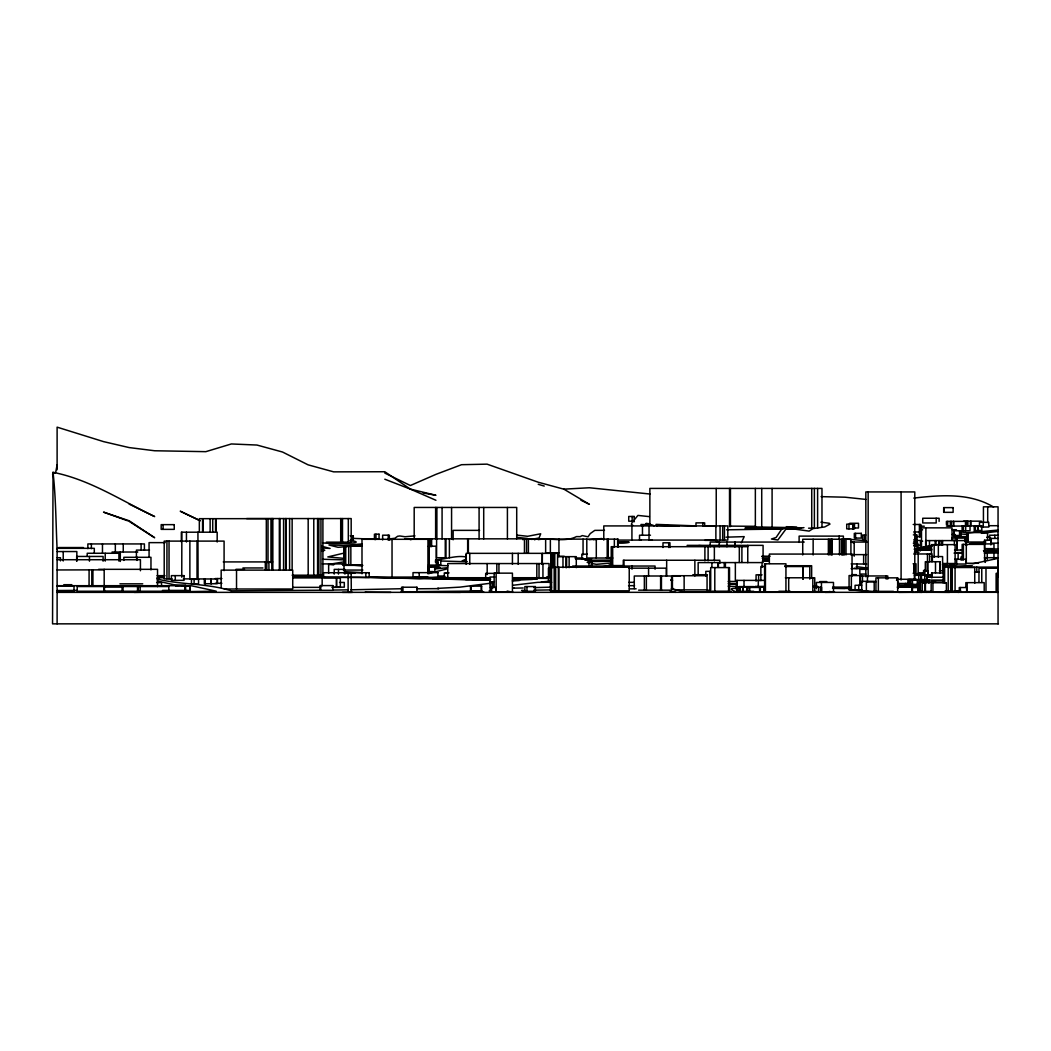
<?xml version="1.0" encoding="UTF-8"?>
<svg xmlns="http://www.w3.org/2000/svg" width="1051" height="1051" viewBox="0 0 1051 1051"><rect width="100%" height="100%" fill="white"/><g stroke="black" fill="none" stroke-linecap="round" stroke-linejoin="round"><path stroke-width="1.5" d="M57.109 464.91L55.769 471.899L54.507 473.423M998.056 576.933L998.056 560.906M998.45 623.847L52.55 623.847L53.023 472.319C89.755 479.545 121.364 500.644 154.668 516.58L129.102 504.06M741.336 542.841L744.213 536.627L726.057 537.179M634.397 519.733L637.904 515.41L649.387 516.632M534.46 539.78L536.496 538.992L531.425 539.373L539.032 538.007L540.713 533.777L527.681 536.286L517.25 535.156M390.893 592.37L365.104 592.212L365.774 592.37M343.651 563.77L342.363 564.295L361.964 565.885M466.381 559.106L462.164 560.814L466.841 561.352M522.702 539.623L527.379 538.44L517.145 537.403M673.428 588.56L671.366 588.573L684.109 591.884L689.39 592.16L731.036 591.752L729.644 591.135M321.764 551.328L324.772 550.277L322.105 549.686M343.27 553.273L327.82 556.925L343.454 558.317M52.55 474.356L53.233 474.132M414.869 538.532L410.376 539.715M593.316 539.702L603.576 538.808M374.944 539.649L376.14 539.281L352.886 538.362M489.149 590.872L490.712 592.37M388.752 539.032L394.926 538.243L397.593 536.273L399.853 535.971L405.055 536.746L414.987 535.865M972.924 563.77L998.056 558.344M981.411 533.317L998.056 531.386M344.045 561.838L329.002 564.374L333.666 564.926M986.731 537.363L989.556 536.877M362.122 543.945L343.493 545.338L328.95 544.983L338.067 547.308L361.754 545.416M490.751 583.2L460.036 587.128L437.479 588.402L438.924 588.613L417.286 588.796M512.652 585.302L537.718 582.333L548.675 582.267M611.813 563.901L606.519 566.318L600.607 566.909M429.517 573.268L446.517 569.077M447.555 567.685L434.549 569.011M913.792 498.082C940.553 495.087 969.469 492.617 993.563 507.016M735.792 583.633L728.33 583.528M726.583 529.809L782.942 528.981L781.589 529.323L776.111 537.468L771.408 539.018L777.871 539.991L785.806 529.284L793.925 529.021L809.125 531.11L813.014 528.6L824.733 526.945L829.975 524.107L829.278 523.253L820.91 522.189M489.503 578.654L485.417 579.009L489.004 579.062M611.958 562.968L596.39 564.334L591.7 563.481M549.397 581.203L541.252 581.965L548.635 582.018M444.862 576.933L419.283 578.549L368.402 577.235M448.527 577.814L446.347 577.997L490.081 578.195M964.634 540.687L967.748 540.437M435.942 567.882L440.054 567.422L435.942 567.172M998.056 530.046L968.273 532.844L959.655 531.767M803.949 527.602L798.379 528.679L744.949 528.141L752.621 526.906L801.493 527.773M512.336 580.901L519.588 580.375L512.652 580.362M548.477 578.418L512.652 578.195M969.153 566.857L963.215 567.212L942.8 565.517M384.811 473.081L410.376 485.523L435.942 474.356L461.52 464.7L487.086 464.148L538.23 482.225L563.796 489.162L589.375 487.756L650.096 494.036M445.44 577.603L443.89 577.682L448.777 577.708M465.619 579.548L474.119 579.154L432.92 578.917L435.942 578.773M671.09 579.758L672.404 579.705M612.155 561.352L588.862 561.562L587.154 562.377L589.375 562.929M175.583 585.919L185.974 585.42L174.584 584.868L157.243 581.006M472.267 579.64L490.672 579.416M972.254 565.372L958.381 566.082L942.471 564.689M601.816 538.519L589.204 539.715M181.573 585.959L191.742 585.827L216.204 591.188L134.226 592.37M922.161 574.739L920.834 574.936L922.292 575.37M533.724 587.627L551.565 587.128M163.575 577.722L157.006 577.892L159.371 578.247M523.201 587.982L512.652 588.153M533.763 590.189L551.079 589.887M921.78 541.173L922.66 541.16M611.446 560.038L585.841 560.249L584.803 560.012L588.087 559.171L575.593 559.027M967.932 534.499L959.734 533.895M322.591 559.25L344.334 559.868M524.817 590.386L521.572 590.452L528.719 592.37M489.53 579.193L482.961 579.298L487.848 579.403M347.842 589.847L333.666 590.045M320.358 590.228L231.378 590.833M350.784 589.808L400.996 588.744M441.013 578.562L481.108 578.641L472.201 579.022M636.144 588.81L629.404 588.875M342.481 592.37L352.519 592.37M416.695 591.621L481.805 591.004L484.077 592.37M825.206 592.37L834.717 592.265L829.147 591.477M538.23 539.623C550.685 537.573 564.847 542.579 576.487 536.588L580.178 536.641L582.254 535.59L588.034 536.825L590.255 533.566L594.8 530.374L604.47 530.321M628.537 585.683L634.528 585.63M410.376 591.7L401.022 592.173L460.509 592.37M898.776 592.37L913.398 592.252M157.808 577.157L164.547 577.117M912.137 592.002L877.559 592.252L848.866 589.69M916.433 591.976L929.294 591.871M916.656 592.225L921.99 592.37M435.942 559.71C446.097 559.368 455.779 555.125 466.25 556.964M438.438 576.04L444.639 576.001M512.652 578.615L515.148 578.602M512.652 579.246L537.219 579.062L515.555 578.602M512.652 579.416L532.634 579.337L512.652 580.126M670.722 580.323L672.614 580.323M833.246 588.284L850.312 588.284M832.523 588.218L849.484 588.442M845.07 588.429L833.167 588.376M246.604 518.563L351.179 518.563L351.179 542.158L326.336 542.158M273.405 518.668L199.335 518.668L199.335 531.688M963.596 521.165L981.398 521.165M849.733 523.28L858.483 523.28L858.483 527.996L854.161 527.996M913.201 524.475L920.873 524.475L920.873 530.768M976.458 525.776L981.805 525.776L981.805 530.492L976.458 530.492M989.188 525.697L998.056 525.697M980.662 525.881L966.749 525.881L966.749 521.165M919.507 526.196L924.315 526.196M946.412 526.091L970.02 526.039L970.02 530.755L962.112 530.755L962.112 526.039M980.741 527.024L988.768 527.024L988.768 522.308L979.493 522.308L979.493 525.461M808.574 528.193L814.38 528.193L814.38 488.413M952.193 529.717L956.463 529.717M922.594 529.757L919.77 529.757L919.77 534.486M479.584 530.361L453.139 530.361L453.139 539.794M913.647 531.977L919.494 531.977M914.344 533.343L915.106 533.343M952.193 534.447L955.162 534.447M913.358 534.88L916.932 534.88L916.932 539.61L913.884 539.61M650.477 535.209L639.534 535.209L639.534 539.925L652.054 539.925M865.814 535.025L862.621 535.025L862.621 539.741M989.372 535.235L998.056 535.235M865.17 535.55L864.342 535.55L864.342 540.267M350.167 535.774L353.294 535.774L353.294 540.49L350.167 540.49M916.485 536.706L919.323 536.706L919.467 524.475M953.493 536.614L965.751 536.614L965.856 545.324M987.48 537.035L990.029 537.035L990.029 540.175M951.799 538.099L965.462 538.099L965.462 542.815M989.543 538.427L998.056 538.427M404.609 538.835L533.409 538.835M617.857 540.083L640.965 540.083M704.801 540.359L716.716 540.359M951.68 540.267L956.962 540.267M915.815 540.49L920.413 540.49L920.413 545.206L917.116 545.206M965.856 540.595L925.629 540.595L925.629 546.901M914.015 540.897L914.974 540.897M914.002 541.764L917.024 541.764M804.225 542.066L710.2 542.066L710.2 546.783M850.653 542.066L866.996 542.066M985.93 542.014L966.762 542.014L966.762 532.568L987.546 532.568L987.546 540.437M165.243 542.631L149.071 542.631L149.071 556.794M913.306 543.183L917.838 543.183L917.838 546.336M998.056 543.144L991.132 543.144L991.132 538.427M972.004 543.393L982.935 543.393M969.692 543.564L972.714 543.564M984.051 543.906L993.983 543.906L993.983 548.635L984.472 548.635L984.393 540.227L990.883 540.227L990.883 544.957M984.603 544.379L962.164 544.379L962.164 560.104M687.104 545.364L763.079 545.364L763.079 562.666M914.002 545.653L921.254 545.653L921.254 548.793M926.575 546.047L932.382 546.047M362.096 546.205L343.808 546.205L343.808 565.096M428.361 546.205L436.244 546.205L436.244 565.096L428.361 565.096M747.76 546.691L611.235 546.691L611.235 565.569L624.005 565.569M922.962 546.73L930.28 546.756M58.672 547.545L83.476 547.545M931.344 547.755L916.8 547.755L916.8 550.895M987.02 548.99L998.056 548.99M914.134 549.174L931.803 549.174M149.492 550.093L136.42 550.093L136.42 557.963M919.008 550.001L931.685 550.001M954.518 550.041L961.534 550.041M915.855 550.12L931.422 550.12M983.486 550.54L985.05 550.54M983.894 550.566L998.056 550.566M57.109 551.552L76.841 551.552L76.841 560.998M983.828 551.591L998.056 551.591M112.05 552.025L137.773 552.025M914.357 552.182L919.1 552.182M954.873 552.603L962.808 552.603M545.64 552.747L558.948 552.747M954.045 553.102L962.046 553.102M984.301 553.141L998.056 552.984M913.647 553.969L931.987 553.969L931.987 561.838M587.338 554.192L581.82 554.192L581.82 558.909L591.634 558.909M851.704 554.626L866.681 554.626M761.883 556.215L770.094 556.215M558.449 556.334L564.242 556.334M558.186 556.649L576.29 556.649L576.29 567.658M931.16 556.583L942.602 556.583L942.602 570.746L939.331 570.746M57.109 557.726L60.459 557.726L60.459 560.879M606.269 557.621L611.945 557.621M998.056 557.7L985.312 557.7L985.312 562.416M984.301 557.858L987.152 557.858M575.015 558.015L583.055 558.015M612.825 558.015L586.8 558.015L586.8 539.137M954.768 559.303L966 559.303L966 564.032L949.67 564.032M57.109 559.723L140.427 559.723L140.427 570.746M435.39 560.249L440.789 560.249L440.789 564.965L437.255 564.965M223.259 561.917L272.682 561.917M435.219 561.865L438.254 561.865L438.254 566.581L428.335 566.581M978.507 563.257L966.303 563.257L966.303 544.379M942.878 563.52L955.109 563.52L955.109 544.641L931.462 544.641L931.462 554.074M322.342 563.901L344.005 563.901L344.005 570.194M913.122 563.796L916.025 563.796L916.025 573.229L913.122 573.229M851.152 563.901L866.681 564.072M352.453 565.096L362.096 565.096M342.744 565.346L362.871 565.346M784.874 565.727L811.648 565.727L811.648 578.313M572.664 566.042L655.062 566.042L655.062 569.195M764.116 566.542L760.858 566.542L760.858 580.704M784.821 566.542L809.782 566.542L809.782 579.127M428.361 566.857L434.851 566.857L434.851 571.573M569.366 567.041L573.899 567.041M966.421 567.159L943.141 567.159L943.141 582.885M969.206 567.159L998.056 567.08M948.199 567.514L974.737 567.514L974.737 583.252M242.912 567.96L262.947 567.96M862.687 567.96L867.154 567.96M551.657 568.171L548.438 568.171L548.438 582.333L551.657 582.333M628.879 568.171L666.295 568.171L666.295 576.04M998.056 568.236L978.967 568.236L978.967 582.399M851.152 568.63L857.051 568.63L857.051 563.901M98.61 569.327L157.532 569.327L157.532 586.642M235.989 569.3L244.502 569.3M867.075 569.34L859.836 569.34L859.836 574.069L865.827 574.069M57.109 569.957L104.141 569.839M343.349 570.062L362.871 570.062M925.944 570.417L923.566 570.417L923.566 575.133M710.318 571.35L705.825 571.35L705.825 576.066M433.262 571.573L428.506 571.573L428.506 566.857M974.513 572.191L979.23 572.191M445.9 572.834L448.449 572.834M924.381 572.848L918.18 572.848L918.18 553.969M449.013 572.9L444.297 572.9L444.297 577.616L449.013 577.616M943.273 572.966L931.593 572.966L931.593 577.682M351.323 573.426L348.117 573.426L348.117 592.317L351.323 592.317L351.139 573.426M495.218 573.373L485.693 573.373L485.693 578.089L490.554 578.089M998.056 573.426L996.125 573.426L996.125 592.304L998.056 592.304L57.109 592.37M692.859 574.713L707.468 574.713M762.054 574.831L756.076 574.831L756.076 581.137M851.638 574.661L856.315 574.661M922.778 574.739L932.171 574.792M292.139 575.199L322.907 575.199L322.907 518.55M914.37 580.007L914.37 575.291L930.28 575.147M914.37 575.291L920.742 575.291L920.742 580.007M157.033 575.672L165.007 575.672M862.096 575.554L849.077 575.554L849.077 589.716L862.096 589.716M924.762 575.672L931.186 575.672M673.625 576.145L680.325 576.145M293.374 576.684L324.444 576.71M494.89 577.012L489.95 577.012L490.515 591.174M546.625 576.946L549.502 576.946M368.31 577.078L427.967 577.078M943.575 577.262L927.192 577.262L927.192 580.402M293.111 577.905L340.327 577.905L340.327 587.351L331.88 587.351M485.601 577.722L447.752 577.722L447.752 563.559L549.056 563.559L549.056 577.722L513.138 577.722M785.373 577.787L814.748 577.787L814.748 591.949M215.205 578.562L221.879 578.562M172.219 578.865L164.206 578.865L164.206 541.107L224.086 541.107L224.086 570.654M183.386 578.865L217.202 579.009L217.202 583.725L204.341 583.725L204.341 579.009M896.674 579.285L916.17 579.285M926.036 579.521L907.906 579.521L907.906 584.238M943.693 580.06L912.478 580.06L912.478 584.776M896.516 580.31L897.777 580.31M764.208 580.388L736.593 580.388L736.593 589.834M931.803 580.98L943.929 580.98M875.378 581.321L861.754 581.321L861.754 590.767L867.587 590.767M728.238 581.466L735.358 581.466L735.358 562.587M819.846 581.571L826.756 581.571M489.963 581.742L494.443 581.742M875.798 581.926L866.366 581.926L866.366 591.358L893.442 591.358M935.574 581.939L918.6 581.939L918.6 591.385L931.199 591.385M339.539 582.451L344.308 582.451L344.308 587.167L334.77 587.167M628.879 582.333L633.792 582.333M156.612 582.596L161.565 582.596L161.565 585.749M215.205 583.292L221.879 583.292M898.263 583.476L909.207 583.476M119.932 583.83L142.726 583.83M906.658 584.264L918.561 584.422M63.809 584.698L71.836 584.698M898.986 585.092L917.733 585.092M861.636 585.289L855.08 585.289L855.08 590.005L861.636 590.005M190.126 585.696L57.109 585.696L58.83 585.801M57.109 586.09L74.043 586.09L73.964 590.807M911.151 586.182L919.389 586.182M755.065 586.419L764.366 586.419M813.421 586.327L817.77 586.327M898.408 586.274L904.95 586.274M905.187 586.419L909.732 586.419M739.024 586.603L753.777 586.603M901.219 586.668L912.977 586.668M813.829 586.773L817.192 586.773M897.896 586.865L915.513 586.668M758.349 587.062L763.762 587.062L763.762 591.779L739.208 591.884M739.208 587.167L760.004 587.167M814.472 587.246L821.567 587.246L821.567 591.963L764.602 592.133L764.602 563.809L785.938 563.809L785.938 592.133M832.589 587.115L850.417 587.115M897.239 587.154L912.465 587.154L912.465 591.884L895.741 591.884M293.111 587.351L320.529 587.351M490.41 587.456L495.941 587.456L495.941 592.186L490.41 592.186L490.515 581.742M760.293 587.456L746.722 587.456L746.722 592.173L760.293 592.173L760.346 587.062M911.94 587.588L917.917 587.588L917.799 592.317M224.244 589.007L292.73 589.007L292.73 570.128L221.17 570.128L221.17 587.43M673.875 589.874L707.06 589.874L707.06 575.712L672.417 575.712L672.417 588.297M638.601 590.163L671.576 590.163L671.576 576.001L634.279 576.001L634.279 588.599M707.192 590.228L709.898 590.228L709.898 571.35M57.109 590.517L76.71 590.412M162.471 590.412L188.589 590.412M57.109 590.807L74.043 590.807M945.821 590.754L948.199 590.754M956.568 590.754L960.088 590.754M712.066 591.201L729.525 591.201L729.525 567.593L710.699 567.593L710.699 591.201M960.837 591.122L948.199 591.122L948.199 567.159M739.024 591.319L753.777 591.319M778.844 591.279L790.221 591.279M812.489 591.503L817.192 591.503M816.404 591.884L833.482 591.884L833.482 582.438L816.404 582.438L816.404 588.731M977.995 591.739L996.545 591.831M494.154 592.028L512.428 592.028L512.428 573.15L494.154 573.15L494.154 587.299M965.856 592.094L984.196 592.094L984.196 582.648L965.856 582.648L965.856 587.364M917.917 592.317L911.94 592.317L912.018 587.588M703.907 525.934L714.549 525.947M293.413 577.052L359.232 577.327L490.173 580.126M845.07 588.192L849.773 588.363M736.501 588.402C726.136 588.008 733.467 591.069 738.183 592.37M696.248 525.907L656.021 524.383M847.618 588.126L845.7 588.126L846.489 588.192M679.104 526.025L656.139 525.329L657.387 525.881M755.538 526.315L729.67 526.104M440.566 560.998L466.946 561.773M490.147 579.902L439.568 579.048M763.013 559.789L768.36 559.907M786.306 526.696L796.645 527.05M762.277 561.168L768.36 561.287M821.094 496.637L845.07 497.202L865.853 499.409M619.039 541.817C637.51 541.239 626.659 543.577 618.908 543.117M728.185 586.208L737.368 586.589M729.617 584.028L736.107 584.198M448.081 565.74L437.466 565.359M763.262 558.725L768.36 558.922M427.836 566.87L431.081 567.001M762.211 556.583L768.36 556.859M362.201 572.65L344.321 571.665M762.198 558.186L768.36 558.462M698.757 545.548L706.784 546.047M350.298 540.398C372.448 543.945 325.035 544.129 322.578 542.658M387.714 539.491L390.709 539.649M343.454 572.611L354.87 573.307M649.728 523.74L645.879 523.516L650.162 523.871M854.318 568.276L863.344 568.972M866.352 540.779L845.385 538.94M944.81 591.161L958.867 592.37M913.897 573.899L917.93 574.306L917.129 574.713A270.357 4.059 5.1 0 0 918.613 575.12L919.533 575.423M949.631 592.37L926.049 592.16L927.074 592.37M322.184 547.965L330.106 548.451L321.751 546.27M710.857 539.741L716.913 540.529L715.862 541.318L719.869 542.671M918.009 573.347L923.474 574.332M856.302 566.581L865.262 567.855M156.967 578.983C181.6 585 207.034 583.147 231.286 590.833M423.159 493.011L435.942 495.284L410.376 489.109L384.811 479.217M513.098 592.37L507.147 591.082M632.833 525.369L631.375 524.252L632.557 521.598L634.384 521.624L632.807 520.876M670.065 590.99L675.924 592.37M538.23 484.301L544.247 486.074M127.605 520.784L103.537 512.126L129.102 520.757L154.668 537.744L129.102 521.322M642.778 525.894L640.952 524.488L651.475 524.725L654.208 525.75M435.942 500.276L410.376 489.122L384.811 471.741L333.666 471.86L308.101 464.844L282.522 452.022L256.956 445.046L231.378 443.956L205.812 451.667L154.668 450.761L129.102 447.568L103.537 441.617L57.109 427.153L57.109 469.771M960.667 549.686L962.322 550.448M851.021 541.672L853.846 543.039M580.848 500.171L589.375 504.335L563.796 489.122M966.329 544.287L967.288 544.904M53.023 472.319C55.926 497.911 55.874 523.464 57.109 549.239M998.056 623.847L998.056 506.818L983.434 506.818L983.434 522.557M996.742 573.426L996.742 592.304M994.811 535.235L994.811 538.375M993.957 552.984L993.957 559.277M987.704 506.818L987.704 522.557M987.257 552.984L987.257 559.277M985.983 568.236L985.983 591.831M984.761 540.227L984.603 561.681M983.25 522.308L983.25 527.024M981.765 568.236L981.765 582.399M978.087 525.776L978.087 530.492M976.813 567.159L976.813 571.889M975.367 526.367L975.367 531.083M970.914 521.165L970.914 525.881M970.415 521.165L970.415 525.881M968.207 532.568L968.207 542.014M967.879 521.165L967.879 525.881M967.183 582.648L967.183 592.094M965.672 526.039L965.672 530.755M965.488 526.091L965.488 521.375L946.412 521.375L946.412 524.528M964.923 538.099L964.923 541.239M963.412 526.039L963.412 530.755M963.412 544.379L963.412 560.104M961.008 556.925L961.008 560.065M960.351 587.522L960.351 592.252M959.55 530.781L959.55 535.511M958.118 552.603L958.118 558.896M957.211 540.595L957.211 550.041M957.001 538.099L957.001 541.239M956.804 540.595L956.804 550.041M956.686 559.303L956.686 564.032M956.463 538.099L956.463 541.239M955.07 567.514L955.07 591.122M954.4 540.595L954.4 545.324M954.006 530.781L954.006 535.511M953.73 521.375L953.73 526.091M953.375 521.375L953.375 526.091M952.272 567.514L952.272 591.122M952.035 540.437L952.035 527.852L921.491 527.852L921.491 546.73M951.365 521.375L951.365 526.091M951.142 567.514L951.142 591.122M950.695 567.514L950.695 591.122M950.327 521.375L950.327 526.091M947.7 521.375L947.7 526.091M947.411 544.641L947.411 563.52M944.626 567.159L944.626 582.885M944.232 507.62L944.232 512.336M942.576 540.595L942.576 545.324M941.946 540.595L941.946 545.324M940.146 572.729L940.146 561.72L925.314 561.72L925.314 571.166M939.975 561.72L939.975 572.729M939.844 540.595L939.844 545.324M939.108 521.388L939.108 518.248L922.739 518.248L922.739 522.964L936.191 522.964L936.191 518.248M938.793 540.595L938.793 545.324M938.346 544.641L938.346 557.227M935.942 540.595L935.942 545.324M935.495 561.72L935.495 572.729M935.193 540.595L935.193 545.324M934.181 544.641L934.181 557.227M932.92 582.753L932.92 592.186M932.382 556.583L932.382 561.3M932.119 572.966L932.119 577.682M929.465 540.595L929.465 546.901M929.61 553.969L929.61 561.838M929.255 580.06L929.32 583.2M928.099 575.567L928.099 570.851L924.722 570.851L924.762 580.402M928.191 580.06L928.191 583.2M928.007 561.72L928.007 575.882M927.481 553.969L927.481 561.838M927.127 561.72L927.127 571.166M926.877 575.672L926.877 580.402M925.892 527.852L925.892 546.73M926.102 580.06L926.102 583.2M925.432 581.939L925.432 591.385M925.116 581.939L925.116 591.385M924.446 570.417L924.446 575.133M923.921 580.06L923.921 583.2M922.883 580.06L922.883 583.2M922.252 581.939L922.252 591.385M921.464 575.147L921.464 579.876M920.505 581.939L920.505 591.385M920.413 547.755L920.413 550.895M920.006 534.118L920.006 537.258M919.362 581.939L919.362 591.385M918.732 575.291L918.732 580.007M917.47 549.174L917.47 552.327M917.287 580.06L917.287 584.776M917.116 540.49L917.024 546.494M916.367 534.88L916.367 539.61M915.434 543.183L915.434 546.336M914.79 579.994L914.79 491.934L865.827 491.934L865.827 576.736M914.304 543.183L914.304 546.336M914.357 563.796L914.357 573.229M913.91 563.796L913.91 573.229M910.823 579.521L910.823 584.238M909.351 579.521L909.351 584.238M906.028 583.436L906.028 586.576M905.279 583.436L905.279 586.576M901.088 491.934L901.088 579.994M898.96 583.436L898.96 586.576M898.158 581.926L898.158 588.218M887.767 579.101L887.767 575.961L860.112 575.961L860.112 585.394M886.203 575.961L886.203 579.101M878.347 577.853L878.347 592.015M874.196 581.926L874.196 591.358M868.152 491.934L868.152 576.736M867.456 575.961L867.456 582.254M863.646 554.626L863.646 564.072M862.464 575.961L862.464 582.254M860.427 575.961L860.427 585.394M858.746 585.289L858.746 590.005M855.567 533.356L855.567 538.073M854.187 542.066L854.187 556.215M853.386 524.16L853.386 528.876M852.965 524.16L852.965 528.876M852.269 563.901L852.269 568.63M852.046 576.106L852.046 554.074L769.358 554.074L769.358 563.507M851.363 575.554L851.363 589.716M850.916 554.967L850.916 539.229L802.728 539.229L802.728 554.967M848.972 524.16L848.972 528.876M846.002 539.229L846.002 554.967M844.4 539.229L844.4 554.967M843.388 539.255L843.388 536.115L799.115 536.115L799.115 542.408M843.244 539.229L843.23 554.967M842.626 539.229L842.626 554.967M841.378 539.229L841.378 554.967M839.473 539.229L839.473 554.967M839.132 536.115L839.132 539.255M832.221 539.229L832.221 554.967M831.328 539.229L831.328 554.967M829.87 539.229L829.87 554.967M828.359 539.229L828.359 554.967M821.974 526.604L821.974 488.413L649.873 488.413L649.873 525.014M821.448 582.438L821.448 591.884M820.555 587.246L820.555 591.963M818.571 587.246L818.571 591.963M817.612 488.413L817.612 528.193M813.146 539.229L813.146 554.967M812.817 577.787L812.817 591.949M811.74 488.413L811.74 528.193M803.174 566.542L803.174 579.127M802.859 566.542L802.859 579.127M788.697 577.787L788.697 591.949M772.091 488.413L772.091 526.604M765.43 563.809L765.43 592.133M762.041 567.317L762.041 562.587L698.153 562.587L698.153 575.173M761.725 488.413L761.725 526.604M759.584 587.456L759.584 592.173M758.612 574.831L758.612 581.137M758.297 580.388L758.297 586.681M755.354 488.413L755.354 526.604M749.56 587.456L749.56 592.173M749.402 587.456L749.402 592.173M747.76 545.364L747.76 562.666M747.366 587.456L747.366 592.173M744.016 580.388L744.016 586.681M742.965 587.167L742.965 591.884M742.742 587.167L742.742 591.884M741.901 546.691L741.901 562.43M740.272 587.167L740.272 591.884M739.326 546.691L739.326 562.43M737.96 587.338L737.96 592.055M737.001 580.388L737.001 589.834M736.488 584.356L736.488 589.072M735.083 542.066L735.083 546.783M734.767 542.066L734.767 546.783M730.445 488.413L730.445 526.604M729.525 488.413L729.525 526.604M728.606 567.593L728.606 591.201M726.95 542.066L726.95 546.783M725.4 562.587L725.4 567.317M724.454 525.92L724.454 540.083M724.27 562.587L724.27 567.317M722.681 525.92L722.681 540.083M720.053 525.92L720.053 540.083M719.817 563.389L719.817 560.249L623.282 560.249L623.282 566.542M719.239 542.066L719.239 546.783M718.398 562.587L718.398 567.317M717.886 562.587L717.886 567.317M716.23 488.413L716.23 526.604M715.876 525.92L715.876 540.083M714.798 567.593L714.798 591.201M714.365 546.691L714.365 560.853M711.908 562.587L711.908 567.317M708.111 546.691L708.111 560.853M704.893 546.691L704.893 560.853M704.669 526.012L704.669 522.872L695.985 522.872L695.985 526.012M702.804 522.872L702.804 526.012M694.869 560.249L694.869 575.974M684.135 575.712L684.135 589.874M669.96 547.518L669.96 542.789L662.984 542.789L662.984 547.518M668.712 542.789L668.712 547.518M666.662 560.249L666.662 575.974M661.447 576.001L661.447 590.163M660.606 576.001L660.606 590.163M649.032 525.92L649.032 540.083L727.817 540.083L727.817 525.92L603.786 525.92L603.786 540.083M648.572 568.171L648.572 576.04M646.365 576.001L646.365 590.163M644.368 576.001L644.368 590.163M642.476 525.92L642.476 535.366M632.15 516.461L632.15 521.178M631.927 525.92L631.927 540.083M631.993 566.042L631.993 569.195M623.966 560.249L623.966 566.542M618.211 547.006L618.211 539.137L528.403 539.137L528.403 553.299M617.646 539.137L617.646 547.006M614.349 539.137L614.349 547.006M612.68 546.691L612.68 565.569M608.253 539.137L608.253 558.015M607.202 539.137L607.202 558.015M596.298 539.137L596.298 558.015M591.214 562.246L591.214 566.962M583.055 539.137L583.055 554.875M569.143 556.649L569.143 567.658M566.647 556.649L566.607 567.658M565.937 556.649L565.937 567.658M562.981 556.649L562.981 567.658M558.948 539.137L558.948 556.452M558.882 567.225L558.882 590.82M558.37 567.225L558.37 590.82M557.569 567.501L557.595 553.351L466.158 553.351L466.158 564.361M555.651 567.225L555.651 590.82M554.665 553.351L554.665 567.501M554.363 553.351L554.363 567.501M554.179 567.225L554.179 590.82M553.746 553.351L553.746 567.501M553.154 553.351L553.154 567.501M552.576 553.351L552.576 567.501M551.985 553.351L551.985 567.501M551.552 567.225L551.552 590.82M551.21 553.351L551.052 590.82M550.947 553.351L550.947 569.077M550.369 539.137L550.369 553.299M545.64 539.137L545.64 553.299M542.947 563.559L542.947 577.722M539.032 563.559L539.032 577.722M536.811 563.559L536.811 577.722M526.971 586.563L526.971 591.279M526.551 538.835L526.551 552.997M524.462 538.835L524.462 552.997M518.196 553.351L518.196 564.361M516.711 538.927L516.711 507.449L414.186 507.449L414.186 538.927M512.428 553.351L512.428 564.361M507.41 507.449L507.41 538.927M498.936 563.559L498.936 572.992M496.821 563.559L496.821 572.992M496.164 573.15L496.164 592.028M492.577 581.742L492.577 588.034M492.512 581.742L492.512 588.034M491.645 587.456L491.645 592.186M487.178 563.559L487.178 574.569M483.71 507.449L483.71 538.927M481.187 586.13L481.187 590.846M479.085 507.449L479.085 538.927M471.019 586.13L471.019 590.846M469.758 553.351L469.758 564.361M468.365 538.835L468.365 552.997M467.656 538.835L467.656 552.997M465.882 555.059L465.882 559.789M451.575 507.449L451.575 538.927M449.394 538.835L449.394 557.726M445.979 538.835L445.979 557.726M445.256 538.835L445.256 557.726L436.599 557.726L436.599 538.835M442.077 507.449L442.077 538.927M437.439 561.865L437.439 566.581M437.255 560.249L437.255 563.402M436.888 507.449L436.888 538.927M435.626 507.449L435.626 538.927M431.619 538.835L431.619 546.704M430.424 538.835L430.424 546.704M429.044 573.793L429.044 539.308L361.991 539.308L361.991 573.793M428.716 546.205L428.716 565.096M427.967 539.308L427.967 573.793M419.218 572.637L419.218 577.354M402.953 587.22L402.953 591.936M392.036 539.308L392.036 577.078M389.369 539.925L389.369 535.195L382.643 535.195L382.643 539.925M388.226 535.195L388.226 539.925M375.982 534.197L375.982 538.913M365.827 572.729L365.827 577.446M352.702 535.774L352.702 540.49M350.85 546.205L350.85 565.096M348.735 546.205L348.735 565.096M348.315 518.563L348.315 542.158M345.726 546.205L345.726 565.096M344.951 574.096L344.951 569.379L334.218 569.379L334.218 574.096M344.137 546.205L344.137 565.096M342.495 518.563L342.495 542.158M341.01 518.563L341.01 542.158M340.708 518.563L340.708 542.158M338.461 569.379L338.461 574.096M336.74 577.905L336.74 587.351M336.307 577.905L336.307 587.351M328.635 563.901L328.635 573.334M322.184 577.905L322.145 585.775M320.949 518.55L320.949 575.199M320.7 585.591L320.7 590.307M318.86 518.55L318.86 575.199M317.586 518.55L317.586 575.199M313.776 518.55L313.776 575.199M308.179 518.55L308.179 575.199M292.139 518.55L292.139 570.338M289.603 518.55L289.603 570.338M286.174 518.55L286.174 570.338M285.609 518.55L285.609 570.338M283.586 518.55L283.586 570.338M279.986 518.55L279.986 570.338M279.343 518.55L279.343 570.338M272.84 518.55L272.84 570.338M271.815 518.55L271.815 570.338M270.961 518.668L270.961 562.627M268.925 561.917L268.925 569.787M268.018 518.668L268.018 562.627M266.849 561.917L266.849 569.787M266.323 518.668L266.323 562.627M265.312 561.917L265.312 569.787M236.528 570.128L236.528 589.007M217.478 578.562L217.478 583.292M217.176 542.014L217.176 532.2L181.337 532.2L181.337 542.014M215.994 518.668L215.994 531.688M215.547 518.668L215.547 531.688M212.722 518.668L212.722 531.688M211.251 579.009L211.251 583.725M210.988 579.009L210.988 583.725M210.134 518.668L210.134 531.688M205.208 579.009L205.208 583.725M203.079 518.668L203.079 531.688M202.554 518.668L202.554 531.688M197.93 532.2L198.074 578.865M197.023 541.107L197.023 578.865M194.107 579.311L194.107 584.028M190.06 585.696L190.126 590.412M189.876 541.107L189.876 578.865M189.811 585.696L189.811 590.412M186.447 532.2L186.447 542.014M185.62 585.696L185.62 590.412M184.897 585.696L184.897 590.412M181.849 532.2L181.757 577.222M175.281 575.633L175.281 580.349M169.04 541.107L169.04 578.865M166.938 541.107L166.938 578.865M163.102 524.646L163.102 529.362M150.963 569.892L150.963 557.306L123.847 557.306L123.847 560.446M144.407 550.225L144.407 543.932L87.864 543.932L87.864 548.648M141.097 543.932L141.097 550.225M140.138 586.524L140.138 591.24M138.023 586.524L138.023 591.24M137.536 586.524L137.536 591.24M137.103 557.306L137.103 560.446M123.243 543.932L123.243 551.801M122.061 586.839L122.061 591.555M120.3 552.025L120.3 561.457M118.921 561.129L118.921 553.26L87.22 553.26L87.22 556.399M115.334 543.932L115.334 551.801M105.218 553.26L105.218 561.129M104.469 586.839L104.469 591.555M104.18 569.327L104.18 586.642M103.103 561.181L103.103 556.452L76.67 556.452L76.67 561.181M102.472 543.932L102.472 553.378M94.301 553.049L94.301 548.333L57.109 548.333L57.109 623.847M92.922 569.839L92.922 585.578M91.805 569.839L91.805 585.578M91.371 543.932L91.371 548.648M89.453 556.452L89.453 561.181M89.099 569.839L89.059 585.696M63.218 551.552L63.218 560.998M513.663 587.929L512.652 587.969L513.663 587.929M953.112 507.62L943.68 507.62L943.68 512.336L953.112 512.336L953.112 507.62M634.187 516.461L628.734 516.461L628.734 521.178L634.187 521.178L634.187 516.461M854.476 524.16L846.725 524.16L846.725 528.876L854.476 528.876L854.476 524.16M174.243 524.646L161.184 524.646L161.184 529.362L174.243 529.362L174.243 524.646M977.942 526.367L974.238 526.367L974.238 531.083L977.942 531.083L977.942 526.367M961.1 530.781L953.848 530.781L953.848 535.511L961.1 535.511L961.1 530.781M861.308 533.356L854.318 533.356L854.318 538.073L861.308 538.073L861.308 533.356M379.043 534.197L374.432 534.197L374.432 538.913L379.043 538.913L379.043 534.197M592.16 562.246L588.967 562.246L588.967 566.962L592.16 566.962L592.16 562.246M629.234 567.225L550.369 567.225L550.369 590.82L629.234 590.82L629.234 567.225M437.912 572.637L413.017 572.637L413.017 577.354L437.912 577.354L437.912 572.637M369.177 572.729L323.603 572.729L323.603 577.446L369.177 577.446L369.177 572.729M184.07 575.633L171.379 575.633L171.379 580.349L184.07 580.349L184.07 575.633M897.659 577.853L875.943 577.853L875.943 592.015L897.659 592.015L897.659 577.853M198.547 579.311L191.453 579.311L191.453 584.028L198.547 584.028L198.547 579.311M946.373 582.753L931.16 582.753L931.16 592.186L946.373 592.186L946.373 582.753M332.839 585.591L320.069 585.591L320.069 590.307L332.839 590.307L332.839 585.591M481.66 586.13L470.52 586.13L470.52 590.846L481.66 590.846L481.66 586.13M168.804 586.524L77.209 586.524L77.209 591.24L168.804 591.24L168.804 586.524M535.366 586.563L524.869 586.563L524.869 591.279L535.366 591.279L535.366 586.563M123.02 586.839L103.826 586.839L103.826 591.555L123.02 591.555L123.02 586.839M416.932 587.22L401.548 587.22L401.548 591.936L416.932 591.936L416.932 587.22M740.18 587.338L737.46 587.338L737.46 592.055L740.18 592.055L740.18 587.338M966.631 587.522L959.274 587.522L959.274 592.252L966.631 592.252L966.631 587.522M200.137 520.692L180.246 511.193L200.137 520.705M542.316 564.361L542.316 553.351L542.198 564.361"/></g></svg>
